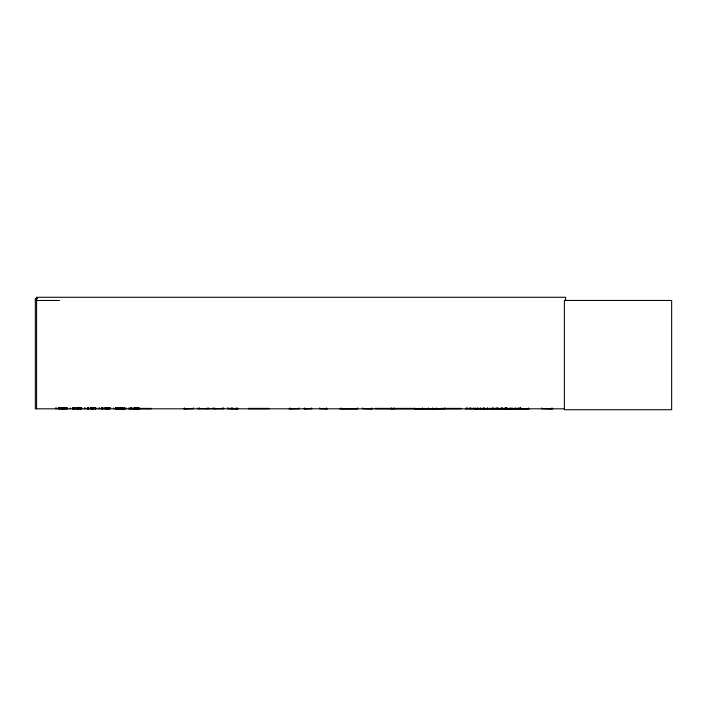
<?xml version="1.0" encoding="UTF-8"?>
<svg xmlns="http://www.w3.org/2000/svg" width="707" height="707" viewBox="0 0 707 707"><rect width="100%" height="100%" fill="white"/><g stroke="black" fill="none" stroke-linecap="round" stroke-linejoin="round"><path stroke-width="1.06" d="M341.154 408.673L357.556 408.726L339.422 408.814M475.661 408.77L475.873 408.098L475.767 408.814M476.253 408.77L476.474 408.416M519.866 408.77L519.91 408.098L519.857 408.805M520.458 408.77L520.652 408.098L520.449 408.805M501.316 408.673L501.555 408.098L501.943 408.734L501.298 408.787M520.661 408.416L466.063 408.416M505.231 408.673L505.929 408.734L505.532 408.098L505.152 408.743M506.177 408.779L506.884 408.734L506.486 408.098L506.194 408.566M465.754 408.787L466.01 408.098L466.284 408.77M414.161 408.708L444.553 408.708M470.897 408.416L471.33 408.734L470.942 408.098L470.685 408.787M473.628 408.708L528.536 408.708M115.727 408.708L125.952 408.593L115.188 408.814M208.583 408.664L198.154 408.593L223.571 408.593L213.302 408.664M289.684 408.708L299.034 408.593L289.119 408.779M184.2 408.708L193.347 408.593L183.634 408.779M304.637 408.708L311.601 408.593L304.019 408.779M391.068 408.708L393.808 408.708M37.559 298.407L35.35 298.407L35.35 408.814L564.522 408.814M35.35 300.457L59.6 300.457M130.751 408.39L151.236 408.39M248.555 408.372L269.04 408.39M375.143 408.39L412.861 408.39M440.903 408.39L461.388 408.39M151.218 408.761L128.904 408.673L139.102 408.708M248.572 408.761L269.022 408.761M327.412 408.814L319.829 408.593L326.793 408.708M375.161 408.761L412.844 408.761M461.371 408.761L413.816 408.814M465.63 408.743L529.075 408.814M237.525 408.708L228.388 408.593L238.1 408.814M372.068 408.708L362.718 408.593L372.633 408.814M552.194 408.708L541.801 408.593L552.724 408.814M565.627 300.581L565.627 297.276L36.596 297.276L36.596 408.814M552.017 407.904L552.017 408.814M541.712 407.904L541.712 408.814M528.35 407.904L528.35 408.814M520.75 407.904L520.75 408.814M518.275 407.904L518.275 408.814M515.43 407.904L515.43 408.814M511.921 407.904L511.921 408.814M510.092 407.904L510.092 408.814M506.946 407.904L506.946 408.814M506.097 407.886L506.177 408.814M505.346 407.904L505.346 408.814M505.125 407.904L505.125 408.814M501.396 407.904L501.396 408.814M498.117 407.904L498.117 408.814M497.268 407.886L497.348 408.814M496.19 407.904L496.19 408.814M493.309 407.904L493.309 408.814M492.293 407.886L492.293 408.796M487.494 407.904L487.494 408.814M484.101 407.904L484.101 408.814M483.455 407.886L483.394 408.814M480.46 407.904L480.46 408.814M477.711 407.904L477.711 408.814M473.805 407.904L473.805 408.814M444.712 407.904L444.712 408.814M436.705 407.904L436.705 408.814M432.896 407.904L432.896 408.814M428.415 407.904L428.415 408.814M422.565 407.904L422.565 408.814M414.275 407.904L414.275 408.814M394.029 407.904L394.029 408.814M391.289 407.904L391.289 408.814M371.882 407.904L371.882 408.814M362.629 407.904L362.629 408.814M357.548 407.904L357.556 408.814M341.154 407.904L341.163 408.814M326.59 407.904L326.59 408.814M319.732 407.904L319.732 408.814M311.699 407.904L311.699 408.814M304.841 407.904L304.841 408.814M299.123 407.904L299.123 408.814M289.87 407.904L289.87 408.814M237.34 407.904L237.34 408.814M236.156 407.904L236.156 408.814M232.753 407.904L232.753 408.814M231.834 407.904L231.887 408.814M230.968 407.904L230.968 408.814M228.29 407.904L228.29 408.814M227.504 407.904L227.504 408.814M223.668 407.904L223.668 408.814M222.325 407.868L222.325 408.779M214.619 407.904L214.619 408.814M213.107 407.868L213.107 408.779M208.768 407.868L208.768 408.779M207.107 407.904L207.107 408.814M199.551 407.868L199.551 408.779M198.057 407.904L198.057 408.814M193.435 407.904L193.435 408.814M184.394 407.904L184.394 408.814M139.155 407.904L139.199 408.814M138.925 408.814L138.864 407.904L138.811 408.814M138.148 407.904L138.148 408.814M137.989 407.904L137.989 408.814M137.821 407.904L137.821 408.814M137.785 407.904L137.785 408.814M136.645 407.904L136.645 408.814M136.504 407.904L136.504 408.814M136.38 407.904L136.38 408.814M136.327 407.904L136.327 408.814M135.921 407.904L135.921 408.814M135.7 407.904L135.735 408.814M135.479 407.904L135.479 408.814L135.364 407.904M135.161 407.904L135.161 408.814M135.161 407.904L135.161 408.814M135.002 407.904L134.984 408.814M134.427 407.904L134.427 408.814M133.552 407.904L133.552 408.814M131.749 407.904L131.767 408.814M131.617 407.904L131.617 408.814M131.422 407.904L131.422 408.814M131.14 407.904L131.14 408.814M130.813 407.904L130.839 408.814M130.539 407.904L130.539 408.814M130.15 407.904L130.15 408.814M128.789 407.904L128.789 408.814M126.04 407.904L126.04 408.814M124.821 407.904L124.821 408.814M124.14 407.904L124.14 408.814M124.087 407.904L124.079 408.814M123.858 407.904L123.858 408.814M122.85 407.904L122.859 408.814M122.47 407.904L122.47 408.814M122.276 407.904L122.276 408.814M121.922 407.904L122.011 408.814M121.551 407.904L121.551 408.814M121.365 408.814L121.33 407.904L121.304 408.814M121.1 407.904L121.1 408.814M120.95 407.904L120.994 408.814M120.791 408.814L120.791 407.904L120.588 408.814M120.508 407.904L120.508 408.814M120.384 407.904L120.384 408.814M119.987 407.904L119.987 408.814M118.909 407.904L118.909 408.814M118.493 407.904L118.493 408.814M117.733 407.904L117.733 408.814M117.371 407.904L117.397 408.814M117.044 407.904L117.044 408.814M116.991 407.904L116.991 408.814M116.814 407.904L116.77 408.814M116.496 407.904L116.496 408.814M116.443 407.904L116.363 408.814M116.169 407.904L116.169 408.814M116.134 407.904L116.142 408.814M115.904 407.904L115.904 408.814M115.78 407.904L115.78 408.814M113.624 407.904L113.624 408.814M110.451 407.904L110.451 408.814M110.089 407.904L110.062 408.814M109.762 407.904L109.718 408.814M109.046 407.904L109.046 408.814M108.878 407.904L108.878 408.814M108.489 407.904L108.489 408.814M108.091 407.904L108.091 408.814M107.897 407.904L107.897 408.814M107.756 407.904L107.756 408.814M107.588 407.904L107.588 408.814M107.217 407.904L107.217 408.814M106.987 407.904L106.934 408.814M106.739 408.814L106.739 407.904L106.651 408.814M106.412 407.904L106.297 408.814M106.015 407.904L106.015 408.814M105.599 407.904L105.679 408.814M105.378 407.904L105.378 408.814M104.804 407.904L104.804 408.814M104.539 407.904L104.539 408.814M103.063 407.904L103.063 408.814M102.992 407.904L102.948 408.814M102.621 407.904L102.621 408.814M102.4 407.904L102.444 408.814M102.285 407.904L102.285 408.814M102.091 407.904L102.091 408.814M101.799 407.904L101.79 408.814L101.72 407.904M99.254 407.904L99.254 408.814M99.007 407.904L99.007 408.814M96.072 407.904L96.072 408.814M95.684 407.904L95.684 408.814M95.392 407.904L95.392 408.814M95.03 407.904L95.03 408.814M94.871 407.904L94.871 408.814M94.703 407.904L94.703 408.814M93.527 407.904L93.527 408.814M93.386 407.904L93.386 408.814M93.209 407.904L93.209 408.814M92.847 407.904L92.803 408.814M92.352 407.904L92.352 408.814M92.246 407.904L92.246 408.814M92.043 407.904L92.034 408.814M91.928 407.904L91.875 408.814M91.839 407.904L91.839 408.814M91.636 407.904L91.636 408.814M91.3 407.904L91.3 408.814M91.212 407.904L91.212 408.814M91 407.904L91 408.814M90.434 407.904L90.434 408.814M90.16 407.904L90.16 408.814M88.684 407.904L88.614 408.814M88.49 407.904L88.49 408.814M88.295 407.904L88.295 408.814M87.421 407.904L87.421 408.814M87.032 407.904L87.032 408.814M84.875 407.904L84.875 408.814M84.637 407.904L84.637 408.814M81.703 407.904L81.703 408.814M81.659 407.904L81.659 408.814M81.314 407.904L81.367 408.814M81.013 407.904L81.013 408.814M80.916 407.904L80.916 408.814M80.66 407.904L80.66 408.814M80.492 407.904L80.492 408.814M80.236 407.904L80.236 408.814M79.538 407.904L79.538 408.814M79.149 407.904L79.149 408.814M79.007 407.904L79.007 408.814M78.839 407.904L78.839 408.814M78.247 407.904L78.247 408.814M77.973 407.904L77.903 408.814M77.664 407.904L77.664 408.814M77.549 407.904L77.496 408.814M77.266 407.904L77.266 408.814M76.983 407.904L77.045 408.814M76.93 407.904L76.93 408.814M76.63 407.904L76.63 408.814M76.117 407.904L76.117 408.814M76.056 407.904L76.056 408.814M75.79 407.904L75.79 408.814M74.615 407.904L74.615 408.814M74.27 407.904L74.244 408.814M73.696 407.904L73.696 408.814M73.351 407.904L73.351 408.814M73.174 407.904L73.174 408.814M70.258 407.904L70.258 408.814M67.333 407.904L67.333 408.814M66.644 407.904L66.644 408.814M66.361 407.904L66.361 408.814M65.954 407.904L65.954 408.814M65.866 407.904L65.866 408.814M64.973 407.904L64.973 408.814M64.779 407.904L64.779 408.814M64.637 407.904L64.637 408.814M64.514 407.904L64.514 408.814M64.425 407.904L64.425 408.814M64.054 407.904L64.054 408.814M63.869 407.904L63.869 408.814M63.603 407.904L63.603 408.814M63.524 407.904L63.497 408.814M63.294 407.904L63.294 408.814M63.179 407.904L63.197 408.814M63.126 407.904L63.126 408.814M62.896 407.904L62.896 408.814M62.251 407.904L62.251 408.814M61.686 407.904L61.686 408.814M61.58 408.814L61.58 407.904L61.412 408.814M60.731 407.904L60.731 408.814M60.236 407.904L60.236 408.814M59.547 407.904L59.547 408.814M59.326 407.904L59.326 408.814M58.973 407.904L58.999 408.814M58.672 407.904L58.672 408.814M58.283 407.904L58.283 408.814M56.127 407.904L56.127 408.814M55.888 407.904L55.888 408.814M520.06 408.098L520.113 408.814L520.06 408.098M466.965 408.098C465.772 408.982 468.193 408.902 466.965 408.098M469.987 408.098C468.75 408.964 471.233 408.92 469.987 408.098M502.509 408.098C501.272 408.964 503.755 408.92 502.509 408.098M671.65 300.457L564.38 300.457L564.38 409.724L671.65 409.724L671.65 300.457M119.554 408.814L119.554 407.904L119.527 408.814M101.463 408.814L101.463 407.904L101.401 408.814M92.617 408.814L92.617 407.904L92.582 408.814M88.066 408.814L88.066 407.904L88.013 408.814M87.748 408.814L87.748 407.904L87.721 408.814M78.468 408.814L78.468 407.904L78.433 408.814M73.926 408.814L73.926 407.904L73.873 408.814M73.042 408.814L73.042 407.904L72.98 408.814M72.715 408.814L72.715 407.904L72.653 408.814M66.997 408.814L66.997 407.904L66.935 408.814M62.552 408.814L62.552 407.904L62.49 408.814M59.901 408.814L59.901 407.904L59.865 408.814"/></g></svg>
